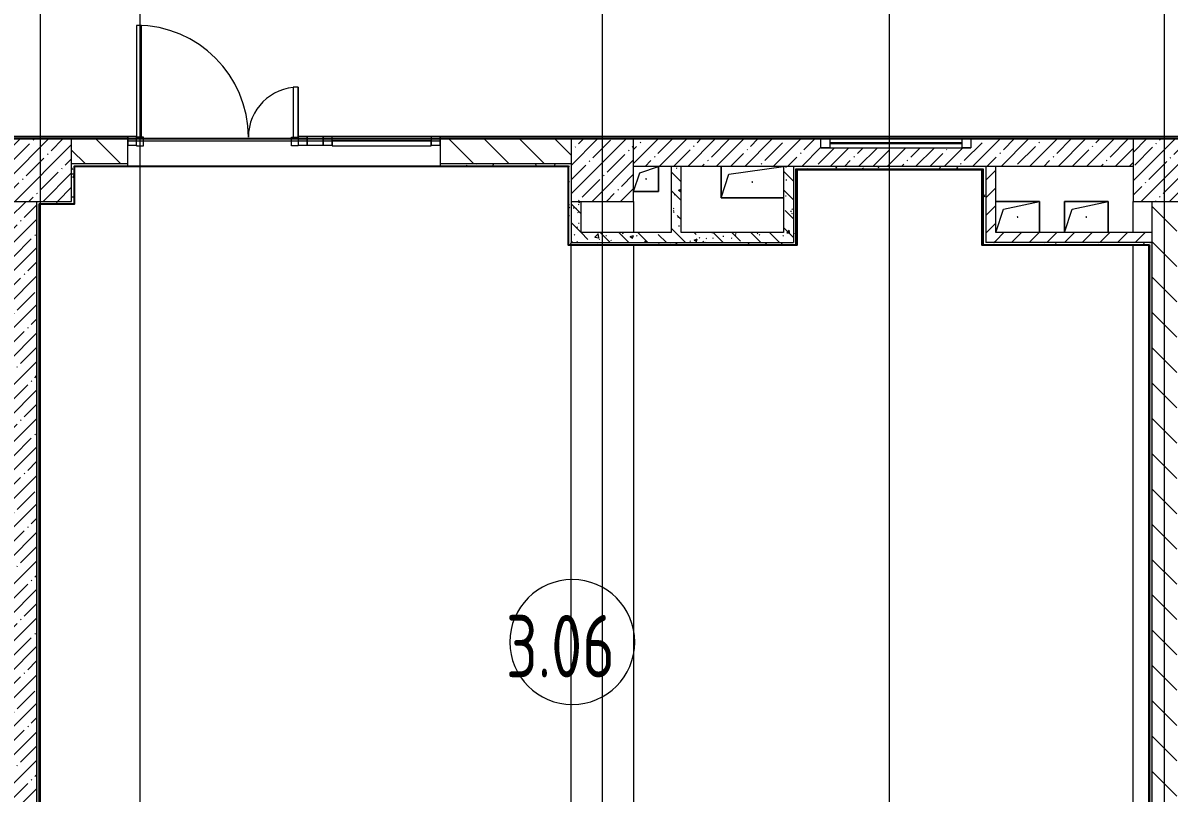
# Model space of a CAD drawing. Header units: millimetres. Extents: x -1113 to 415037, y -3642 to 354837.
# Drawn here: x 336747 to 345925, y 2662 to 8830 of the extents above; entities that cross this region are included whole.
import ezdxf

# ---------------------------------------------------------------- set-up
doc = ezdxf.new("R2010")
doc.units = ezdxf.units.MM
for name, color, linetype, lineweight in [('A-AREA-BNDY', 7, 'Continuous', 5), ('A-AREA-IDEN', 7, 'Continuous', 9), ('A-DETL-GENF', 7, 'Continuous', 9), ('A-FLOR', 7, 'Continuous', 9), ('A-GENM', 7, 'Continuous', 9), ('A-GLAZ', 7, 'Continuous', 9), ('A-GLAZ-1', 7, 'Continuous', 5), ('A-GLAZ-CURT', 7, 'Continuous', 9), ('A-GLAZ-CURT-2', 7, 'Continuous', 20), ('A-GLAZ-CWMG', 7, 'Continuous', 9), ('A-GLAZ-CWMG-1', 7, 'Continuous', 20), ('A-WALL', 7, 'Continuous', 5), ('I-WALL', 7, 'Continuous', 5), ('S-COLS', 7, 'Continuous', 9), ('S-COLS-1', 7, 'Continuous', 5), ('Оси', 7, 'Continuous', 9)]:
    doc.layers.add(name, color=color, linetype=linetype, lineweight=lineweight)
doc.layers.add('A-AREA-PATT-3', color=7, linetype='Continuous', lineweight=5, true_color=0xe6fae8, transparency=1)
for name, color, linetype, lineweight, true_color in [('A-DOOR-1', 7, 'Continuous', 5, 0xc0c0c0), ('A-WALL-1', 9, 'Continuous', 5, 0x808080), ('A-WALL-FNSH-1', 9, 'Continuous', 5, 0x808080)]:
    doc.layers.add(name, color=color, linetype=linetype, lineweight=lineweight, true_color=true_color)
doc.styles.add('СПДС', font='ГОСТ тип А.ttf', dxfattribs={"width": 0.9})
pattern_1 = [(135, (289227.4, 1e-08), (-141.42136, -141.42136), [])]
pattern_2 = [(45, (289227.4, 1e-08), (-114.04925, 114.04925), []), (45, (289341.45, 1e-08), (-114.04925, 114.04925), [201.612, -40.322, 6.706, -33.617])]
pattern_3 = [(45, (289227.4, 1e-08), (-70.71068, 70.71068), [])]
pattern_4 = [(135, (289227.4, 1e-08), (-150.8683, -150.8683), [213.36, -35.56, 7.112, -35.56]), (135, (289227.4, 150.77), (-150.8683, -150.8683), []), (50, (289227.4, 1e-08), (255.0577, -22.3145), [26.67, -293.37]), (355, (289227.4, 1e-08), (-49.3404, 267.4791), [21.336, -234.696]), (100.451, (289248.66, -1.86), (205.7195, 245.1636), [22.666, -249.326]), (46.184, (289227.4, 71.12), (379.511, -58.86), [40.005, -440.055]), (96.636, (289259.03, 66.2), (332.3634, 346.399), [33.999, -373.989]), (351.184, (289227.4, 71.12), (332.367, 346.3953), [32.004, -352.044]), (21, (289262.96, 53.34), (212.2602, -143.1711), [26.67, -293.37]), (326, (289262.96, 53.34), (86.5224, 257.8632), [21.336, -234.696]), (71.451, (289280.65, 41.4), (298.784, 114.6901), [22.666, -249.326]), (37.5, (289227.4, 1e-08), (4.32385, 118.37751), [6.706, -225.146, 6.706, -231.546, -235.585]), (37.5, (289227.4, 1e-08), (4.32385, 118.37751), [-470.103, 6.706, -228.879]), (7.5, (289227.4, 1e-08), (93.54758, 140.2533), [6.706, -129.134, 6.706, -219.812, -89.789]), (7.5, (289227.4, 1e-08), (93.54758, 140.2533), [-362.356, 6.706, -83.083]), (327.5, (289148.1, 1e-08), (189.82734, -8.02019), [6.706, -82.194, 6.706, -270.662, -368.046]), (327.5, (289148.1, 1e-08), (189.82734, -8.02019), [-366.268, 6.706, -361.34]), (317.5, (289112.54, 1e-08), (207.38114, 35.59764), [6.706, -108.864, 6.706, -177.495, -261.366]), (317.5, (289112.54, 1e-08), (207.38114, 35.59764), [-299.771, 6.706, -254.66])]
pattern_5 = [(0, (289227.4, 1e-08), (243.84, 60.96), [20.117, -162.763, 20.117, -162.763, -975.36]), (0, (289227.4, 1e-08), (243.84, 60.96), [-365.76, 20.117, -345.643, 20.117, -162.763, -426.72]), (0, (289227.4, 1e-08), (243.84, 60.96), [-914.4, 20.117, -101.803, 20.117, -284.683]), (120, (289318.84, 30.48), (-174.71291, 180.691634), [20.117, -162.763, 20.117, -162.763, -975.36]), (120, (289318.84, 30.48), (-174.71291, 180.691634), [-365.76, 20.117, -345.643, 20.117, -162.763, -426.72]), (120, (289318.84, 30.48), (-174.71291, 180.691634), [-914.4, 20.117, -101.803, 20.117, -284.683]), (240, (289349.32, 152.4), (-69.12709, -241.651634), [20.117, -162.763, 20.117, -162.763, -975.36]), (240, (289349.32, 152.4), (-69.12709, -241.651634), [-365.76, 20.117, -345.643, 20.117, -162.763, -426.72]), (240, (289349.32, 152.4), (-69.12709, -241.651634), [-914.4, 20.117, -101.803, 20.117, -284.683])]

# ---------------------------------------------------------------- blocks, each defined once
blk = doc.blocks.new('BSC_Колонна _Прямоугольная - 500х500-V513-Объем проектирования 3 этажа')
at = {"layer": 'S-COLS-1'}
h = blk.add_hatch(dxfattribs=at)
h.set_pattern_fill('FP_6', color=256, style=0, pattern_type=2)
h.set_pattern_definition([(45, (-47660, -7650), (-114.04925, 114.04925), []), (45, (-47545.95, -7650), (-114.04925, 114.04925), [201.613, -40.323, 6.706, -33.617])])
h.paths.add_polyline_path([(-30, -250), (250, -250), (250, 250), (-250, 250), (-250, -250), (-167.5, -250)])
for p, q in [((250, 250), (-250, 250)), ((-250, 250), (-250, -250)), ((250, -250), (250, 250)), ((-250, -250), (250, -250))]:
    blk.add_line(p, q, dxfattribs=at)
blk = doc.blocks.new('BSC_Колонна _Прямоугольная - 500х500-V514-Объем проектирования 3 этажа')
at = {"layer": 'S-COLS-1'}
h = blk.add_hatch(dxfattribs=at)
h.set_pattern_fill('FP_7', color=256, style=0, pattern_type=2)
h.set_pattern_definition([(45, (-52160, -7650), (-114.04925, 114.04925), []), (45, (-52045.95, -7650), (-114.04925, 114.04925), [201.613, -40.323, 6.706, -33.617])])
h.paths.add_polyline_path([(250, -250), (250, 250), (-250, 250), (-250, -250)])
for p, q in [((250, 250), (-250, 250)), ((-250, 250), (-250, -250)), ((250, -250), (250, 250)), ((-250, -250), (250, -250))]:
    blk.add_line(p, q, dxfattribs=at)
blk = doc.blocks.new('BSC_Колонна _Прямоугольная - 500х500-V534-Объем проектирования 3 этажа')
at = {"layer": 'S-COLS-1'}
h = blk.add_hatch(dxfattribs=at)
h.set_pattern_fill('FP_64', color=256, style=0, pattern_type=2)
h.set_pattern_definition([(45, (-56660, -7650), (-114.04925, 114.04925), []), (45, (-56545.95, -7650), (-114.04925, 114.04925), [201.613, -40.323, 6.706, -33.617])])
h.paths.add_polyline_path([(-99.3, -250), (250, -250), (250, 250), (-250, 250), (-250, -250), (-119.3, -250)])
for p, q in [((250, 250), (-250, 250)), ((-250, 250), (-250, -250)), ((250, -250), (250, 250)), ((-250, -250), (250, -250))]:
    blk.add_line(p, q, dxfattribs=at)
blk = doc.blocks.new('GM_Отверстие прямоугольное _в плите_ - Отверстие-V613-Объем проектирования 3 этажа')
at = {"layer": 'A-GENM'}
for p, q in [((-175, 125), (175, 125)), ((175, 125), (-175, 125)), ((-112.5, 62.5), (175, 125)), ((175, 125), (175, -125)), ((175, -125), (175, 125)), ((-175, -125), (-112.5, 62.5))]:
    blk.add_line(p, q, dxfattribs=at)
for start, end in [(360, 180), (180, 360)]:
    blk.add_arc((0, 0), 2.5, start, end, dxfattribs=at)
blk = doc.blocks.new('GM_Отверстие прямоугольное _в плите_ - Отверстие-V614-Объем проектирования 3 этажа')
at = {"layer": 'A-GENM'}
for p, q in [((-175, -125), (-175, 125)), ((-175, 125), (175, 125)), ((175, 125), (-175, 125)), ((-175, 125), (-175, -125)), ((-112.5, 62.5), (175, 125)), ((175, 125), (175, -125)), ((175, -125), (175, 125)), ((-175, -125), (-112.5, 62.5))]:
    blk.add_line(p, q, dxfattribs=at)
for start, end in [(360, 180), (180, 360)]:
    blk.add_arc((0, 0), 2.5, start, end, dxfattribs=at)
blk = doc.blocks.new('GM_Отверстие прямоугольное _в плите_ - Отверстие-V624-Объем проектирования 3 этажа')
at = {"layer": 'A-GENM'}
for p, q in [((-250, -125), (-250, 125)), ((-250, 125), (-250, -125)), ((-187.5, 62.5), (250, 125)), ((-250, -125), (-187.5, 62.5)), ((250, -125), (-250, -125)), ((-250, -125), (250, -125))]:
    blk.add_line(p, q, dxfattribs=at)
for start, end in [(360, 180), (180, 360)]:
    blk.add_arc((0, 0), 2.5, start, end, dxfattribs=at)
blk = doc.blocks.new('GM_Отверстие прямоугольное _в плите_ - Отверстие-V634-Объем проектирования 3 этажа')
at = {"layer": 'A-GENM'}
for p, q in [((-50, 50), (100, 100)), ((100, 100), (100, -100)), ((100, -100), (100, 100)), ((-100, -100), (-50, 50)), ((100, -100), (-100, -100)), ((-100, -100), (100, -100))]:
    blk.add_line(p, q, dxfattribs=at)
for start, end in [(360, 180), (180, 360)]:
    blk.add_arc((0, 0), 2.5, start, end, dxfattribs=at)
blk = doc.blocks.new('Прямоугольный импост - 50 x 70 мм-V704-Объем проектирования 3 этажа')
at = {"layer": 'A-GLAZ-CWMG-1'}
for p, q in [((-70, 35), (0, 35)), ((-70, -35), (-70, 35)), ((0, 35), (0, -35)), ((0, -35), (-70, -35))]:
    blk.add_line(p, q, dxfattribs=at)
blk = doc.blocks.new('Дверь_Витражная_остекление_ - ДВН_ДАО_Главный вход_1200 в свету-31742133-Объем проектирования 3 этажа')
at = {"layer": 'A-DETL-GENF'}
for p, q in [((-607.5, 925), (-647.5, 925)), ((-647.5, 925), (-647.5, 35)), ((-607.5, 30), (-607.5, 925)), ((647.5, 430), (607.5, 430)), ((607.5, 430), (607.5, 30)), ((647.5, 35), (647.5, 430)), ((-647.5, 30), (-607.5, 30)), ((-592.5, 30), (-647.5, 30)), ((-592.5, -40), (-592.5, 30)), ((592.5, -40), (592.5, 30)), ((592.5, 30), (647.5, 30)), ((607.5, 30), (647.5, 30)), ((-647.5, -35), (-647.5, -40)), ((-647.5, -40), (-592.5, -40)), ((647.5, -40), (592.5, -40)), ((647.5, -35), (647.5, -40))]:
    blk.add_line(p, q, dxfattribs=at)
at = {"layer": 'A-DOOR-1'}
for p, q in [((-647.5, 925), (-647.5, 35)), ((647.5, 430), (647.5, 35))]:
    blk.add_line(p, q, dxfattribs=at)
for centre, radius, start, end in [((-647.5, 30), 895, 360, 90), ((647.5, 30), 400, 90, 180)]:
    blk.add_arc(centre, radius, start, end, dxfattribs=at)
blk = doc.blocks.new('Системная панель - Стемалит - 40мм-32257327-Объем проектирования 3 этажа')
at = {"layer": 'A-GLAZ-CURT-2'}
for p, q in [((65, 35), (-65, 35)), ((-65, 35), (-65, -35)), ((65, -35), (65, 35)), ((-65, -35), (65, -35))]:
    blk.add_line(p, q, dxfattribs=at)
blk = doc.blocks.new('Прямоугольный импост - 50 x 70 мм-V705-Объем проектирования 3 этажа')
at = {"layer": 'A-GLAZ-CWMG-1'}
for p, q in [((-35, 35), (35, 35)), ((-35, -35), (-35, 35)), ((35, 35), (35, -35)), ((35, -35), (-35, -35))]:
    blk.add_line(p, q, dxfattribs=at)
blk = doc.blocks.new('Прямоугольный импост - 50 x 70 мм-V706-Объем проектирования 3 этажа')
at = {"layer": 'A-GLAZ-CWMG-1'}
for p, q in [((0, 35), (-70, 35)), ((-70, 35), (-70, -35)), ((0, -35), (0, 35)), ((-70, -35), (0, -35))]:
    blk.add_line(p, q, dxfattribs=at)
blk = doc.blocks.new('Системная панель - Стекло - 40мм-V707-Объем проектирования 3 этажа')
at = {"layer": 'A-GLAZ-CURT-2'}
for p, q in [((397.5, 0), (-397.5, 0)), ((-397.5, 0), (-397.5, -40)), ((397.5, -40), (397.5, 0)), ((-397.5, -40), (397.5, -40))]:
    blk.add_line(p, q, dxfattribs=at)
blk = doc.blocks.new('Прямоугольный импост - 50 x 70 мм-V708-Объем проектирования 3 этажа')
at = {"layer": 'A-GLAZ-CWMG-1'}
for p, q in [((-35, 35), (35, 35)), ((-35, -35), (-35, 35)), ((35, 35), (35, -35)), ((35, -35), (-35, -35))]:
    blk.add_line(p, q, dxfattribs=at)
blk = doc.blocks.new('Прямоугольный импост - 50 x 70 мм-V709-Объем проектирования 3 этажа')
at = {"layer": 'A-GLAZ-CWMG'}
blk.add_line((50790, 7920), (49995, 7920), dxfattribs=at)
blk = doc.blocks.new('120_Окно_СКБ_1Ст - 120_Окно_СКБ_1Ст 400х1200 EI30-24228621-Объем проектирования 3 этажа')
at = {"layer": 'A-GLAZ'}
for p, q in [((-600, 40), (-600, 110)), ((-600, 110), (-530, 110)), ((-530, 110), (-530, 40)), ((530, 40), (530, 110)), ((530, 110), (600, 110)), ((600, 110), (600, 40)), ((-530, 40), (-600, 40)), ((600, 40), (530, 40))]:
    blk.add_line(p, q, dxfattribs=at)
at = {"layer": 'A-GLAZ-1'}
for p, q in [((600, 110), (-600, 110)), ((-600, 40), (600, 40)), ((530, 80), (-530, 80)), ((530, 70), (-530, 70))]:
    blk.add_line(p, q, dxfattribs=at)
blk = doc.blocks.new('Марка_Помещения - Номер-25198446-Объем проектирования 3 этажа')
at = {"layer": 'A-AREA-IDEN'}
for start, end in [(360, 180), (180, 360)]:
    blk.add_arc((0, 0), 2.5, start, end, dxfattribs=at)

msp = doc.modelspace()

# ---------------------------------------------------------------- hatches: boundary and pattern name
at = {"layer": 'A-AREA-PATT-3'}
h = msp.add_hatch(color=256, dxfattribs=at)
h.paths.add_polyline_path([(337657.4, 7885), (337657.4, 7920), (337587.4, 7920), (337587.4, 7885)])
h.paths.add_polyline_path([(340087.4, 7885), (340087.3, 7920), (339152.4, 7920), (339152.4, 7885), (340087.3, 7885)])
h.paths.add_polyline_path([(339022.4, 7885), (339022.4, 7920), (338952.4, 7920), (338952.4, 7885)])
h.paths.add_polyline_path([(327987.2, 7920.5), (327987.4, 7920.5), (327987.4, 7980), (327967.4, 7981.4), (327967.4, 8000), (327903.4, 8000), (327903.4, 8050), (327867.4, 8050), (327867.4, 7920.5), (327967.4, 7920.5)])
h.paths.add_polyline_path([(327903.4, 10080), (327903.4, 10130), (327987.4, 10130), (327986.9, 10209.5), (327867.4, 10209.5), (327867.4, 10080)])
h.paths.add_polyline_path([(362737.1, 10869), (363247.1, 10869), (363247.1, 10874.5), (362735.9, 10874.5), (362736.4, 10869)])
h.paths.add_polyline_path([(356023.4, 10869), (356023.4, 10874.5), (355523.4, 10874.5), (355523.4, 10869), (356020.6, 10869)])
msp.add_hatch(color=256, dxfattribs=at).paths.add_polyline_path([(344433.4, 7050), (344433.4, 7656), (342941.4, 7656), (342941.4, 7050), (342945.4, 7050), (342945.4, 7652), (344429.4, 7652), (344429.4, 7050), (344432.2, 7050)])
at = {"layer": 'I-WALL'}
h = msp.add_hatch(dxfattribs=at)
h.set_pattern_fill('FP_191', color=256, style=0, pattern_type=2)
h.set_pattern_definition(pattern_5)
h.paths.add_polyline_path([(327987.4, 7900), (328857.4, 7900), (328857.4, 7920), (327988.4, 7920), (327987.7, 7906.9)])
h.paths.add_polyline_path([(341137.4, 7900), (347197.4, 7900), (347197.4, 7920), (340087.3, 7920), (340087.4, 7900), (341117.4, 7900)])
h.paths.add_polyline_path([(363307.4, 7900), (363327.4, 7900), (363306.4, 7920), (362932.4, 7919.8), (362932.4, 7908), (362987.4, 7908), (362987.4, 7900)])
h.paths.add_polyline_path([(363327.4, 7900), (363327.4, 7920), (363307.4, 7920), (363323, 7904.4)])
h.paths.add_polyline_path([(336719.9, 7900), (337587.3, 7900), (337587.3, 7920), (331357.4, 7920), (331357.4, 7900), (336637.4, 7900)])
h.paths.add_polyline_path([(361477.4, 7900), (361479.6, 7908), (361532.4, 7908), (361532.4, 7920), (360887.4, 7920), (360887.4, 7908), (360917.4, 7908), (360917.4, 7900), (361307.4, 7900)])
h.paths.add_polyline_path([(349697.4, 7900), (355107.4, 7900), (355107.4, 7908), (355137.4, 7908), (355137.4, 7920), (349697.4, 7920)])
h.paths.add_polyline_path([(359907.4, 7900), (359907.4, 7908), (359937.4, 7908), (359937.4, 7920), (358587.4, 7920), (358587.4, 7908), (358617.4, 7908), (358617.4, 7900), (359667.4, 7900)])
h.paths.add_polyline_path([(357457.4, 7900), (357457.4, 7908), (357487.4, 7908), (357487.4, 7920), (356087.4, 7920), (356087.4, 7908), (356117.4, 7908), (356117.4, 7900), (357387.6, 7900)])
h = msp.add_hatch(dxfattribs=at)
h.set_pattern_fill('FP_23', color=256, style=0, pattern_type=2)
h.set_pattern_definition(pattern_1)
h.paths.add_polyline_path([(341137.4, 7700), (341137.4, 7900), (340087.4, 7900), (340087.4, 7700), (341117.4, 7700)])
h.paths.add_polyline_path([(337157.4, 7700), (337587.4, 7700), (337587.3, 7900), (337137.4, 7900), (337137.4, 7700)])
h = msp.add_hatch(dxfattribs=at)
h.set_pattern_fill('FP_1', color=256, style=0, pattern_type=2)
h.set_pattern_definition(pattern_2)
h.paths.add_polyline_path([(341637.4, 7680), (345637.4, 7680), (345637.4, 7900), (344337.4, 7900), (344337.4, 7830), (343137.4, 7830), (343137.4, 7900), (341637.4, 7900)])
h = msp.add_hatch(dxfattribs=at)
h.set_pattern_fill('FP_191', color=256, style=0, pattern_type=2)
h.set_pattern_definition(pattern_5)
h.paths.add_polyline_path([(337157.4, 7380), (337157.4, 7700), (337137.4, 7700), (337137.4, 7380)])
h = msp.add_hatch(dxfattribs=at)
h.set_pattern_fill('FP_191', color=256, style=0, pattern_type=2)
h.set_pattern_definition(pattern_5)
h.paths.add_polyline_path([(337587.4, 7680), (337587.3, 7700), (337157.4, 7700), (337158.4, 7680), (337587.3, 7680)])
h.paths.add_polyline_path([(341117.4, 7680), (341117.4, 7700), (340087.4, 7700), (340087.4, 7680), (341071, 7680)])
h = msp.add_hatch(dxfattribs=at)
h.set_pattern_fill('FP_191', color=256, style=0, pattern_type=2)
h.set_pattern_definition(pattern_5)
h.paths.add_polyline_path([(341137.4, 7070), (341137.4, 7700), (341117.4, 7679), (341117.4, 7070)])
h.paths.add_polyline_path([(341117.4, 7680), (341137.4, 7700), (341117.4, 7700)])
h = msp.add_hatch(dxfattribs=at)
h.set_pattern_fill('FP_41', color=256, style=0, pattern_type=2)
h.set_pattern_definition(pattern_4)
h.paths.add_polyline_path([(342017.4, 7150), (342017.4, 7680), (341937.4, 7680), (341937.4, 7150)])
h = msp.add_hatch(dxfattribs=at)
h.set_pattern_fill('FP_41', color=256, style=0, pattern_type=2)
h.set_pattern_definition(pattern_4)
h.paths.add_polyline_path([(342917.4, 7150), (342917.4, 7680), (342837.4, 7680), (342837.4, 7150)])
h = msp.add_hatch(dxfattribs=at)
h.set_pattern_fill('FP_191', color=256, style=0, pattern_type=2)
h.set_pattern_definition(pattern_5)
h.paths.add_polyline_path([(342937.4, 7660), (344437.4, 7660), (344437.4, 7680), (342917.4, 7680), (342917.4, 7660)])
h = msp.add_hatch(dxfattribs=at)
h.set_pattern_fill('FP_191', color=256, style=0, pattern_type=2)
h.set_pattern_definition(pattern_5)
h.paths.add_polyline_path([(342937.4, 7050), (342937.4, 7660), (342917.4, 7659.7), (342917.4, 7050)])
h = msp.add_hatch(dxfattribs=at)
h.set_pattern_fill('FP_191', color=256, style=0, pattern_type=2)
h.set_pattern_definition(pattern_5)
h.paths.add_polyline_path([(344457.4, 7070), (344457.4, 7680), (344437.4, 7680), (344437.4, 7070)])
h = msp.add_hatch(dxfattribs=at)
h.set_pattern_fill('FP_22', color=256, style=0, pattern_type=2)
h.set_pattern_definition(pattern_3)
h.paths.add_polyline_path([(344457.4, 7070), (344537.4, 7070), (344537.4, 7680), (344457.4, 7680), (344457.4, 7150)])
h = msp.add_hatch(dxfattribs=at)
h.set_pattern_fill('FP_1', color=256, style=0, pattern_type=2)
h.set_pattern_definition(pattern_2)
h.paths.add_polyline_path([(336637.4, 400), (336857.4, 400), (336857.3, 7400), (336637.4, 7400), (336637.4, 797.2)])
h = msp.add_hatch(dxfattribs=at)
h.set_pattern_fill('FP_191', color=256, style=0, pattern_type=2)
h.set_pattern_definition(pattern_5)
h.paths.add_polyline_path([(336873.1, 7380), (336877.4, 7380), (336857.4, 7400), (336857.4, 7380)])
h.paths.add_polyline_path([(337137.4, 7380), (337137.4, 7400), (336857.4, 7400), (336878.4, 7380), (337136, 7380)])
h = msp.add_hatch(dxfattribs=at)
h.set_pattern_fill('FP_191', color=256, style=0, pattern_type=2)
h.set_pattern_definition(pattern_5)
h.paths.add_polyline_path([(336857.4, 400), (336877.4, 423.6), (336877.4, 7380), (336857.4, 7380), (336857.4, 420)])
h.paths.add_polyline_path([(336877.4, 400), (336877.4, 420), (336857.4, 400)])
h = msp.add_hatch(dxfattribs=at)
h.set_pattern_fill('FP_41', color=256, style=0, pattern_type=2)
h.set_pattern_definition(pattern_4)
h.paths.add_polyline_path([(341155.3, 7150), (341217.4, 7150), (341217.4, 7400), (341137.4, 7400), (341137.4, 7150)])
h = msp.add_hatch(dxfattribs=at)
h.set_pattern_fill('FP_23', color=256, style=0, pattern_type=2)
h.set_pattern_definition(pattern_1)
h.paths.add_polyline_path([(345788.2, 400), (345988.1, 400), (345988.1, 7400), (345788.1, 7400), (345788.1, 400)])
h = msp.add_hatch(dxfattribs=at)
h.set_pattern_fill('FP_191', color=256, style=0, pattern_type=2)
h.set_pattern_definition(pattern_5)
h.paths.add_polyline_path([(342917.4, 7050), (342917.4, 7070), (341117.4, 7068), (341117.4, 7050), (342158.8, 7050)])
h = msp.add_hatch(dxfattribs=at)
h.set_pattern_fill('FP_41', color=256, style=0, pattern_type=2)
h.set_pattern_definition(pattern_4)
h.paths.add_polyline_path([(342158.8, 7070), (342917.4, 7070), (342917.4, 7150), (341137.4, 7150), (341137.4, 7070), (341657.4, 7070)])
h = msp.add_hatch(dxfattribs=at)
h.set_pattern_fill('FP_191', color=256, style=0, pattern_type=2)
h.set_pattern_definition(pattern_5)
h.paths.add_polyline_path([(345662.4, 7050), (345768.1, 7050), (345768.1, 7070), (344437.4, 7070), (344437.4, 7050), (345637.4, 7050)])
h = msp.add_hatch(dxfattribs=at)
h.set_pattern_fill('FP_22', color=256, style=0, pattern_type=2)
h.set_pattern_definition(pattern_3)
h.paths.add_polyline_path([(345617.4, 7070), (345788.1, 7070), (345788.1, 7150), (344537.4, 7150), (344537.4, 7070), (345422.1, 7070)])
h = msp.add_hatch(dxfattribs=at)
h.set_pattern_fill('FP_191', color=256, style=0, pattern_type=2)
h.set_pattern_definition(pattern_5)
h.paths.add_polyline_path([(345788.1, 420), (345788.1, 7070), (345768.1, 7049), (345768.1, 421)])
h.paths.add_polyline_path([(345768.1, 7050), (345788.1, 7070), (345768.1, 7070)])

# ---------------------------------------------------------------- linework, layer by layer
msp.add_lwpolyline([(351166.4, 10987.6), (364707.4, 10987.6), (364707.4, 7900), (327767.4, 7900), (327767.4, 10987.6), (350608.4, 10987.6)])
at = {"flags": 128}
msp.add_lwpolyline([(345616.4, 141), (345616.4, 420.5), (345767.1, 420.5), (345767.1, 7049), (344429.4, 7049), (344429.4, 7652), (342945.4, 7652), (342945.4, 7049), (341116.4, 7049), (341116.4, 7679), (337158.4, 7679), (337158.4, 7379), (336878.4, 7379), (336878.4, 421), (337158.4, 421), (337158.4, 141), (341116.4, 141), (341116.4, 421), (341658.4, 421), (341658.4, 141)], close=True, dxfattribs=at)
at = {"layer": 'A-AREA-BNDY', "flags": 128}
msp.add_lwpolyline([(350608.4, 10879), (331628.4, 10879), (331628.4, 10209), (327967.4, 10209), (327967.4, 7921), (337587.4, 7921), (337587.4, 7885), (340087.4, 7885), (340087.4, 7921), (354507.4, 7921)], dxfattribs=at)
at = {"layer": 'A-FLOR'}
for p, q in [((337657.4, 7900), (338952.4, 7900)), ((337587.4, 7680), (337587.4, 7850)), ((340087.4, 7850), (340087.4, 7680)), ((337157.4, 7380), (337157.4, 7680)), ((337158.4, 7680), (337587.4, 7680)), ((340087.4, 7680), (341117.4, 7680)), ((336877.4, 421), (336877.4, 7380)), ((341217.4, 7400), (341637.4, 7400)), ((341637.4, 7400), (341637.4, 7150)), ((345637.4, 7150), (345637.4, 7400)), ((345637.4, 7400), (345788.1, 7400)), ((341117.4, 7050), (342937.4, 7050)), ((341137.4, 420), (341137.4, 7050)), ((341637.4, 7050), (341637.4, 420)), ((344437.4, 7050), (345768.1, 7050)), ((345637.4, 420), (345637.4, 7050)), ((345768.1, 7049), (345768.1, 421))]:
    msp.add_line(p, q, dxfattribs=at)
at = {"layer": 'A-WALL'}
for p, q in [((343137.4, 7900), (341637.4, 7900)), ((345637.4, 7900), (344337.4, 7900)), ((337587.4, 7700), (337137.4, 7700)), ((337157.4, 7680), (337158.4, 7680)), ((337158.4, 7680), (337158.4, 7679)), ((341137.4, 7700), (340087.4, 7700)), ((341117.4, 7679), (341116.4, 7679)), ((341117.4, 7050), (341117.4, 7680)), ((345637.4, 7680), (341637.4, 7680)), ((342917.4, 7680), (342917.4, 7070)), ((336857.4, 7400), (336857.4, 400)), ((337157.4, 7380), (336877.4, 7380)), ((341137.4, 7400), (341137.4, 7070)), ((345788.1, 7400), (345788.1, 400)), ((345788.1, 7070), (344457.4, 7070)), ((345768.1, 7050), (345768.1, 420))]:
    msp.add_line(p, q, dxfattribs=at)
at = {"layer": 'A-WALL-1'}
for p, q in [((337137.4, 7900), (337587.4, 7900)), ((337587.3, 7900), (337587.3, 7920)), ((337587.4, 7850), (337587.4, 7900)), ((340087.4, 7920), (340087.3, 7920)), ((340087.3, 7920), (340087.3, 7900)), ((340087.3, 7900), (341137.4, 7900)), ((340087.4, 7900), (340087.4, 7850)), ((341937.4, 7680), (341937.4, 7150)), ((342017.4, 7150), (342017.4, 7680)), ((342837.4, 7680), (342837.4, 7150)), ((344457.4, 7680), (344457.4, 7070)), ((344537.4, 7150), (344537.4, 7680)), ((341217.4, 7150), (341217.4, 7400)), ((341137.4, 7070), (342917.4, 7070)), ((341937.4, 7150), (341217.4, 7150)), ((342837.4, 7150), (342017.4, 7150)), ((345788.1, 7150), (344537.4, 7150))]:
    msp.add_line(p, q, dxfattribs=at)
at = {"layer": 'A-WALL-FNSH-1'}
for p, q in [((337587.4, 7921), (331357.4, 7921)), ((331357.4, 7920), (337587.4, 7920)), ((337587.4, 7920), (337587.4, 7921)), ((347197.4, 7921), (340087.4, 7921)), ((340087.4, 7921), (340087.4, 7920)), ((340087.4, 7920), (347197.4, 7920)), ((337158.4, 7379), (337158.4, 7679)), ((337158.4, 7679), (341116.4, 7679)), ((340087.4, 7680), (337587.4, 7680)), ((341116.4, 7679), (341116.4, 7049)), ((336878.4, 421), (336878.4, 7379)), ((336878.4, 7379), (337158.4, 7379)), ((341116.4, 7049), (342938.4, 7049)), ((342938.4, 7049), (342938.4, 7050)), ((344437.4, 7050), (344437.4, 7049)), ((344437.4, 7049), (345767.1, 7049)), ((345767.1, 7049), (345767.1, 421))]:
    msp.add_line(p, q, dxfattribs=at)
at = {"layer": 'I-WALL'}
for p, q in [((342937.4, 7660), (344437.4, 7660)), ((342937.4, 7050), (342937.4, 7660)), ((344429.4, 7652), (342945.4, 7652)), ((342945.4, 7652), (342945.4, 7050)), ((344429.4, 7050), (344429.4, 7652)), ((344437.4, 7660), (344437.4, 7050)), ((342937.4, 7050), (342945.4, 7050)), ((344429.4, 7050), (344437.4, 7050))]:
    msp.add_line(p, q, dxfattribs=at)
at = {"layer": 'Оси'}
for points in [[(336887.4, -1906.3), (336887.4, 3093.7), (336887.4, 22398.1), (336887.4, 27398.1)], [(338277.3, -1906.3), (338277.3, -1316.3), (337687.4, -636.3), (337687.4, 4363.7), (337687.4, 22398.1), (337687.4, 27398.1)], [(341387.4, -1906.3), (341387.4, 3093.7), (341387.4, 22398.1), (341387.4, 27398.1)], [(343687.4, -1906.3), (343687.4, 3093.7), (343687.4, 22398.1), (343687.4, 27398.1)], [(345887.4, -1906.3), (345887.4, 3093.7), (345887.4, 22398.1), (345887.4, 27398.1)]]:
    msp.add_lwpolyline(points, dxfattribs=at)

# ---------------------------------------------------------------- block references
at = {"layer": 'A-AREA-IDEN', "xscale": 199.9999999999999, "yscale": 199.9999999999999, "zscale": 199.9999999999999}
msp.add_blockref('Марка_Помещения - Номер-25198446-Объем проектирования 3 этажа', (341146.5, 3871.2), dxfattribs=at)
at = {"layer": 'A-DOOR-1'}
msp.add_blockref('Дверь_Витражная_остекление_ - ДВН_ДАО_Главный вход_1200 в свету-31742133-Объем проектирования 3 этажа', (338304.9, 7885), dxfattribs=at)
at = {"layer": 'A-GENM'}
for name, p in [('GM_Отверстие прямоугольное _в плите_ - Отверстие-V634-Объем проектирования 3 этажа', (341737.4, 7580)), ('GM_Отверстие прямоугольное _в плите_ - Отверстие-V624-Объем проектирования 3 этажа', (342587.4, 7555)), ('GM_Отверстие прямоугольное _в плите_ - Отверстие-V613-Объем проектирования 3 этажа', (344712.4, 7275)), ('GM_Отверстие прямоугольное _в плите_ - Отверстие-V614-Объем проектирования 3 этажа', (345262.4, 7275))]:
    msp.add_blockref(name, p, dxfattribs=at)
at = {"layer": 'A-GLAZ', "color": 3}
msp.add_blockref('120_Окно_СКБ_1Ст - 120_Окно_СКБ_1Ст 400х1200 EI30-24228621-Объем проектирования 3 этажа', (343737.4, 7790), dxfattribs=at)
at = {"layer": 'A-GLAZ-CURT'}
for name, p in [('Системная панель - Стемалит - 40мм-32257327-Объем проектирования 3 этажа', (339087.4, 7885)), ('Системная панель - Стекло - 40мм-V707-Объем проектирования 3 этажа', (339619.9, 7885))]:
    msp.add_blockref(name, p, dxfattribs=at)
at = {"layer": 'A-GLAZ-CWMG', "rotation": 180}
msp.add_blockref('Прямоугольный импост - 50 x 70 мм-V706-Объем проектирования 3 этажа', (337587.4, 7885), dxfattribs=at)
at = {"layer": 'A-GLAZ-CWMG', "extrusion": (0, 0, -1), "rotation": 180}
for name, p in [('Прямоугольный импост - 50 x 70 мм-V705-Объем проектирования 3 этажа', (-338987.4, 7885)), ('Прямоугольный импост - 50 x 70 мм-V708-Объем проектирования 3 этажа', (-339187.4, 7885)), ('Прямоугольный импост - 50 x 70 мм-V704-Объем проектирования 3 этажа', (-340087.4, 7885))]:
    msp.add_blockref(name, p, dxfattribs=at)
at = {"layer": 'A-GLAZ-CWMG'}
msp.add_blockref('Прямоугольный импост - 50 x 70 мм-V709-Объем проектирования 3 этажа', (289227.4, 0), dxfattribs=at)
at = {"layer": 'S-COLS'}
for name, p in [('BSC_Колонна _Прямоугольная - 500х500-V513-Объем проектирования 3 этажа', (336887.4, 7650)), ('BSC_Колонна _Прямоугольная - 500х500-V514-Объем проектирования 3 этажа', (341387.4, 7650)), ('BSC_Колонна _Прямоугольная - 500х500-V534-Объем проектирования 3 этажа', (345887.4, 7650))]:
    msp.add_blockref(name, p, dxfattribs=at)

# ---------------------------------------------------------------- texts
at = {"layer": 'A-AREA-IDEN', "insert": (340615.1, 4088.3), "char_height": 500, "width": 1327.594, "attachment_point": 1, "style": 'СПДС'}
msp.add_mtext('3.06', dxfattribs=at)

doc.saveas('drawing.dxf')
